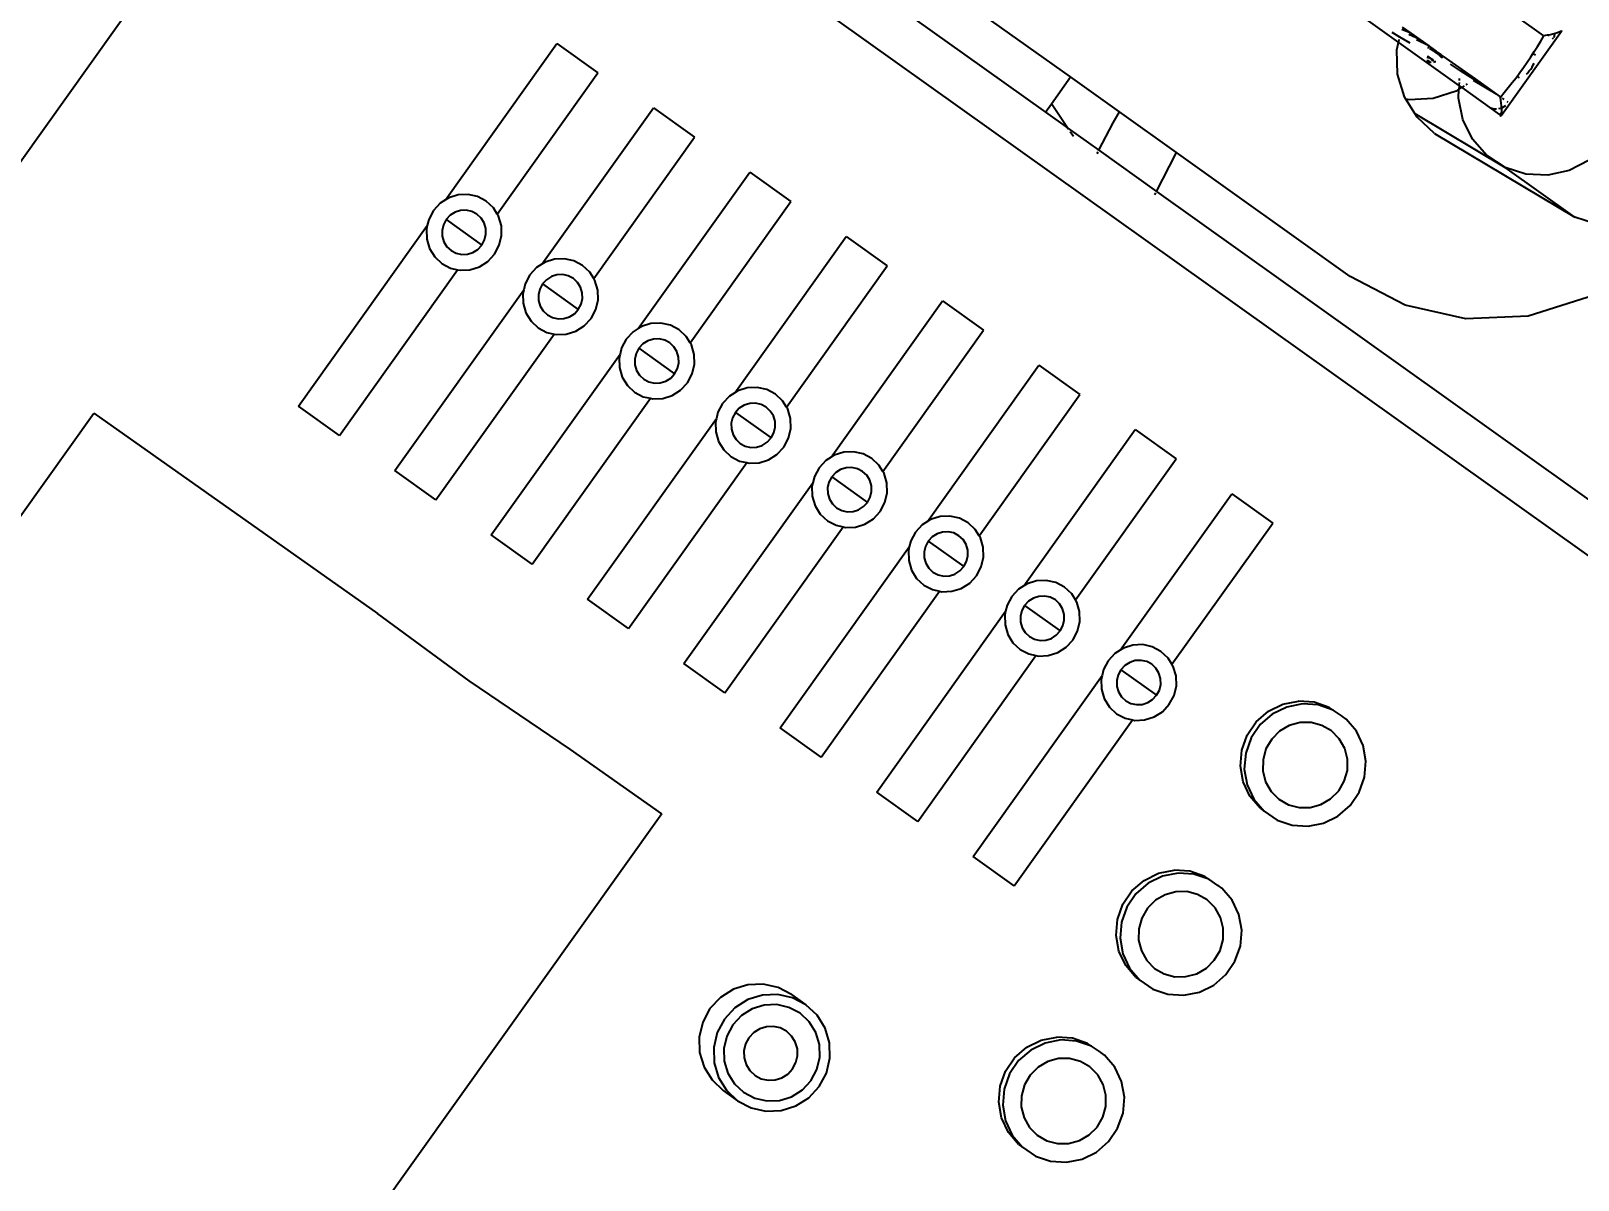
# Model space of a CAD drawing. Header units: metres. Extents: x 141303 to 146299, y 125960 to 127091.
# Drawn here: x 146022.0436 to 146022.4149, y 126150.5831 to 126150.8589 of the extents above; entities that cross this region are included whole.
import ezdxf

# ---------------------------------------------------------------- set-up
doc = ezdxf.new("R2010")
doc.units = ezdxf.units.M
doc.header["$MEASUREMENT"] = 0
for name, color, linetype in [('DIMENSION', 50, 'Continuous'), ('Edges', 7, 'Continuous'), ('FURNITURE', 6, 'Continuous')]:
    doc.layers.add(name, color=color, linetype=linetype)
doc.styles.get("Standard").update_dxf_attribs({"font": 'arial.ttf'})
doc.dimstyles.get("Standard").update_dxf_attribs({"dimtxt": 0.18, "dimasz": 0.18, "dimexe": 0.18, "dimexo": 0.0625, "dimgap": 0.09, "dimtad": 0, "dimtih": 1, "dimtoh": 1, "dimdec": 4, "dimzin": 0, "dimdsep": 46, "dimtxsty": 'Standard', "dimcen": 0.09, "dimadec": 0, "dimazin": 0, "dimtfac": 1, "dimtdec": 4, "dimtofl": 0, "dimtmove": 0, "dimatfit": 3, "dimfxl": 1, "dimtolj": 1, "dimtzin": 0, "dimarcsym": 0})

# ---------------------------------------------------------------- blocks, each defined once
blk = doc.blocks.new('ultrasound machine pl')
at = {"layer": 'Edges'}
for p, q in [((135.243, 86.681), (177.483, 86.681)), ((177.483, 86.681), (177.483, 56.562)), ((149.637, 83.847), (167.126, 83.847)), ((167.126, 83.847), (167.15, 79.057)), ((168.839, 80.91), (168.839, 81.604)), ((168.839, 81.604), (171.901, 81.604)), ((171.744, 81.502), (171.66, 81.395)), ((171.853, 81.584), (171.744, 81.502)), ((171.901, 81.604), (171.853, 81.584)), ((171.981, 81.636), (171.901, 81.604)), ((172.117, 81.654), (171.981, 81.636)), ((172.254, 81.636), (172.117, 81.654)), ((172.333, 81.604), (172.254, 81.636)), ((172.333, 81.604), (174.979, 81.604)), ((172.381, 81.584), (172.333, 81.604)), ((172.49, 81.502), (172.381, 81.584)), ((172.574, 81.395), (172.49, 81.502)), ((174.979, 81.604), (174.979, 80.91)), ((171.608, 81.27), (171.59, 81.137)), ((171.66, 81.395), (171.608, 81.27)), ((171.85, 81.288), (171.819, 81.215)), ((171.899, 81.35), (171.85, 81.288)), ((171.963, 81.398), (171.899, 81.35)), ((172.037, 81.429), (171.963, 81.398)), ((172.117, 81.439), (172.037, 81.429)), ((172.197, 81.429), (172.117, 81.439)), ((172.117, 81.439), (172.117, 80.834)), ((172.271, 81.398), (172.197, 81.429)), ((172.335, 81.35), (172.271, 81.398)), ((172.384, 81.288), (172.335, 81.35)), ((172.415, 81.215), (172.384, 81.288)), ((172.627, 81.27), (172.574, 81.395)), ((172.645, 81.137), (172.627, 81.27)), ((171.59, 81.137), (171.608, 81.003)), ((171.819, 81.215), (171.809, 81.137)), ((171.809, 81.137), (171.819, 81.058)), ((171.819, 81.058), (171.85, 80.985)), ((172.384, 80.985), (172.415, 81.058)), ((172.425, 81.137), (172.415, 81.215)), ((172.415, 81.058), (172.425, 81.137)), ((172.627, 81.003), (172.645, 81.137)), ((178.715, 75.575), (178.715, 81.186)), ((168.839, 80.91), (171.647, 80.91)), ((171.608, 81.003), (171.647, 80.91)), ((171.647, 80.91), (171.66, 80.878)), ((171.66, 80.878), (171.744, 80.771)), ((171.85, 80.985), (171.899, 80.923)), ((171.899, 80.923), (171.963, 80.875)), ((171.963, 80.875), (172.037, 80.845)), ((172.037, 80.845), (172.117, 80.834)), ((172.117, 80.834), (172.197, 80.845)), ((172.197, 80.845), (172.271, 80.875)), ((172.271, 80.875), (172.335, 80.923)), ((172.335, 80.923), (172.384, 80.985)), ((172.49, 80.771), (172.574, 80.878)), ((172.574, 80.878), (172.587, 80.91)), ((172.587, 80.91), (172.627, 81.003)), ((172.587, 80.91), (174.979, 80.91)), ((171.744, 80.771), (171.853, 80.689)), ((171.853, 80.689), (171.981, 80.637)), ((171.981, 80.637), (172.117, 80.619)), ((172.117, 80.619), (172.254, 80.637)), ((172.254, 80.637), (172.381, 80.689)), ((172.381, 80.689), (172.49, 80.771)), ((168.889, 79.313), (168.889, 80.008)), ((168.889, 80.008), (171.95, 80.008)), ((171.903, 79.988), (171.794, 79.906)), ((171.95, 80.008), (171.903, 79.988)), ((172.03, 80.04), (171.95, 80.008)), ((172.167, 80.058), (172.03, 80.04)), ((172.303, 80.04), (172.167, 80.058)), ((172.383, 80.008), (172.303, 80.04)), ((172.383, 80.008), (175.029, 80.008)), ((172.43, 79.988), (172.383, 80.008)), ((172.54, 79.906), (172.43, 79.988)), ((175.029, 80.008), (175.028, 79.313)), ((171.71, 79.799), (171.657, 79.674)), ((171.794, 79.906), (171.71, 79.799)), ((171.949, 79.754), (171.9, 79.691)), ((172.012, 79.802), (171.949, 79.754)), ((172.087, 79.832), (172.012, 79.802)), ((172.167, 79.843), (172.087, 79.832)), ((172.246, 79.832), (172.167, 79.843)), ((172.167, 79.843), (172.167, 79.238)), ((172.321, 79.802), (172.246, 79.832)), ((172.385, 79.754), (172.321, 79.802)), ((172.434, 79.691), (172.385, 79.754)), ((172.623, 79.799), (172.54, 79.906)), ((172.676, 79.674), (172.623, 79.799)), ((171.657, 79.674), (171.639, 79.54)), ((171.639, 79.54), (171.657, 79.406)), ((171.869, 79.619), (171.858, 79.54)), ((171.858, 79.54), (171.869, 79.462)), ((171.9, 79.691), (171.869, 79.619)), ((172.464, 79.619), (172.434, 79.691)), ((172.475, 79.54), (172.464, 79.619)), ((172.464, 79.462), (172.475, 79.54)), ((172.694, 79.54), (172.676, 79.674)), ((172.676, 79.406), (172.694, 79.54)), ((171.657, 79.406), (171.696, 79.313)), ((171.869, 79.462), (171.9, 79.389)), ((171.9, 79.389), (171.949, 79.327)), ((171.949, 79.327), (172.012, 79.279)), ((172.321, 79.279), (172.385, 79.327)), ((172.385, 79.327), (172.434, 79.389)), ((172.434, 79.389), (172.464, 79.462)), ((172.637, 79.313), (172.676, 79.406)), ((168.889, 79.313), (171.696, 79.313)), ((171.696, 79.313), (171.71, 79.282)), ((171.71, 79.282), (171.794, 79.175)), ((171.794, 79.175), (171.903, 79.092)), ((172.012, 79.279), (172.087, 79.248)), ((172.087, 79.248), (172.167, 79.238)), ((172.167, 79.238), (172.246, 79.248)), ((172.246, 79.248), (172.321, 79.279)), ((172.43, 79.092), (172.54, 79.175)), ((172.54, 79.175), (172.623, 79.282)), ((172.623, 79.282), (172.637, 79.313)), ((172.637, 79.313), (175.028, 79.313)), ((167.127, 77.49), (167.15, 79.057)), ((171.903, 79.092), (172.03, 79.041)), ((172.03, 79.041), (172.167, 79.023)), ((172.167, 79.023), (172.303, 79.041)), ((172.303, 79.041), (172.43, 79.092)), ((178.118, 79.104), (178.116, 76.945)), ((168.938, 77.717), (168.938, 78.411)), ((168.938, 78.411), (172, 78.411)), ((171.843, 78.31), (171.759, 78.203)), ((171.952, 78.392), (171.843, 78.31)), ((172, 78.411), (171.952, 78.392)), ((172.08, 78.444), (172, 78.411)), ((172.216, 78.461), (172.08, 78.444)), ((172.353, 78.444), (172.216, 78.461)), ((172.432, 78.411), (172.353, 78.444)), ((172.432, 78.411), (175.078, 78.411)), ((172.48, 78.392), (172.432, 78.411)), ((172.589, 78.31), (172.48, 78.392)), ((172.673, 78.203), (172.589, 78.31)), ((175.078, 78.411), (175.078, 77.717)), ((171.707, 78.078), (171.689, 77.944)), ((171.759, 78.203), (171.707, 78.078)), ((171.949, 78.095), (171.918, 78.022)), ((171.998, 78.158), (171.949, 78.095)), ((172.062, 78.206), (171.998, 78.158)), ((172.136, 78.236), (172.062, 78.206)), ((172.216, 78.246), (172.136, 78.236)), ((172.296, 78.236), (172.216, 78.246)), ((172.216, 78.246), (172.216, 77.642)), ((172.37, 78.206), (172.296, 78.236)), ((172.434, 78.158), (172.37, 78.206)), ((172.483, 78.095), (172.434, 78.158)), ((172.514, 78.022), (172.483, 78.095)), ((172.726, 78.078), (172.673, 78.203)), ((172.744, 77.944), (172.726, 78.078)), ((171.689, 77.944), (171.707, 77.81)), ((171.918, 78.022), (171.908, 77.944)), ((171.908, 77.944), (171.918, 77.866)), ((171.918, 77.866), (171.949, 77.793)), ((172.483, 77.793), (172.514, 77.866)), ((172.524, 77.944), (172.514, 78.022)), ((172.514, 77.866), (172.524, 77.944)), ((172.726, 77.81), (172.744, 77.944)), ((168.938, 77.717), (171.746, 77.717)), ((171.707, 77.81), (171.746, 77.717)), ((171.746, 77.717), (171.759, 77.685)), ((171.759, 77.685), (171.843, 77.578)), ((171.949, 77.793), (171.998, 77.73)), ((171.998, 77.73), (172.062, 77.682)), ((172.062, 77.682), (172.136, 77.652)), ((172.136, 77.652), (172.216, 77.642)), ((172.216, 77.642), (172.296, 77.652)), ((172.296, 77.652), (172.37, 77.682)), ((172.37, 77.682), (172.434, 77.73)), ((172.434, 77.73), (172.483, 77.793)), ((172.589, 77.578), (172.673, 77.685)), ((172.673, 77.685), (172.686, 77.717)), ((172.686, 77.717), (172.726, 77.81)), ((172.686, 77.717), (175.078, 77.717)), ((167.166, 75.805), (167.127, 77.49)), ((171.843, 77.578), (171.952, 77.496)), ((171.952, 77.496), (172.08, 77.444)), ((172.08, 77.444), (172.216, 77.427)), ((172.216, 77.427), (172.353, 77.444)), ((172.353, 77.444), (172.48, 77.496)), ((172.48, 77.496), (172.589, 77.578)), ((168.988, 76.815), (172.05, 76.815)), ((168.988, 76.121), (168.988, 76.815)), ((172.002, 76.796), (171.893, 76.714)), ((172.05, 76.815), (172.002, 76.796)), ((172.129, 76.848), (172.05, 76.815)), ((172.266, 76.865), (172.129, 76.848)), ((172.402, 76.848), (172.266, 76.865)), ((172.482, 76.815), (172.402, 76.848)), ((172.482, 76.815), (175.128, 76.815)), ((172.529, 76.796), (172.482, 76.815)), ((172.639, 76.714), (172.529, 76.796)), ((175.128, 76.815), (175.127, 76.121)), ((178.116, 76.945), (178.118, 75.575)), ((171.809, 76.607), (171.756, 76.482)), ((171.893, 76.714), (171.809, 76.607)), ((172.048, 76.562), (171.999, 76.499)), ((172.112, 76.61), (172.048, 76.562)), ((172.186, 76.64), (172.112, 76.61)), ((172.266, 76.65), (172.186, 76.64)), ((172.345, 76.64), (172.266, 76.65)), ((172.266, 76.65), (172.266, 76.046)), ((172.42, 76.61), (172.345, 76.64)), ((172.484, 76.562), (172.42, 76.61)), ((172.533, 76.499), (172.484, 76.562)), ((172.723, 76.607), (172.639, 76.714)), ((172.775, 76.482), (172.723, 76.607)), ((171.756, 76.482), (171.738, 76.348)), ((171.738, 76.348), (171.756, 76.214)), ((171.968, 76.426), (171.957, 76.348)), ((171.957, 76.348), (171.968, 76.27)), ((171.999, 76.499), (171.968, 76.426)), ((172.563, 76.426), (172.533, 76.499)), ((172.574, 76.348), (172.563, 76.426)), ((172.563, 76.27), (172.574, 76.348)), ((172.793, 76.348), (172.775, 76.482)), ((172.775, 76.214), (172.793, 76.348)), ((171.756, 76.214), (171.795, 76.121)), ((171.968, 76.27), (171.999, 76.197)), ((171.999, 76.197), (172.048, 76.134)), ((172.048, 76.134), (172.112, 76.086)), ((172.42, 76.086), (172.484, 76.134)), ((172.484, 76.134), (172.533, 76.197)), ((172.533, 76.197), (172.563, 76.27)), ((172.736, 76.121), (172.775, 76.214)), ((168.988, 76.121), (171.795, 76.121)), ((171.795, 76.121), (171.809, 76.089)), ((171.809, 76.089), (171.893, 75.982)), ((171.893, 75.982), (172.002, 75.9)), ((172.112, 76.086), (172.186, 76.056)), ((172.186, 76.056), (172.266, 76.046)), ((172.266, 76.046), (172.345, 76.056)), ((172.345, 76.056), (172.42, 76.086)), ((172.529, 75.9), (172.639, 75.982)), ((172.639, 75.982), (172.723, 76.089)), ((172.723, 76.089), (172.736, 76.121)), ((172.736, 76.121), (175.127, 76.121)), ((167.174, 74.266), (167.166, 75.805)), ((172.002, 75.9), (172.129, 75.848)), ((172.129, 75.848), (172.266, 75.831)), ((172.266, 75.831), (172.402, 75.848)), ((172.402, 75.848), (172.529, 75.9)), ((182.963, 70.59), (182.963, 75.708)), ((178.118, 75.575), (178.261, 75.575)), ((178.118, 75.2), (178.261, 75.575)), ((178.118, 75.575), (178.118, 75.2)), ((178.261, 75.575), (178.715, 75.575)), ((178.715, 74.747), (178.715, 75.575)), ((169.038, 74.525), (169.038, 75.219)), ((169.038, 75.219), (172.099, 75.219)), ((171.942, 75.117), (171.858, 75.01)), ((172.051, 75.2), (171.942, 75.117)), ((172.099, 75.219), (172.051, 75.2)), ((172.179, 75.251), (172.099, 75.219)), ((172.315, 75.269), (172.179, 75.251)), ((172.452, 75.251), (172.315, 75.269)), ((172.531, 75.219), (172.452, 75.251)), ((172.531, 75.219), (175.177, 75.219)), ((172.579, 75.2), (172.531, 75.219)), ((172.688, 75.117), (172.579, 75.2)), ((172.772, 75.01), (172.688, 75.117)), ((175.177, 75.219), (175.177, 74.525)), ((178.067, 75.065), (178.094, 75.137)), ((178.111, 75.182), (178.116, 75.196)), ((178.116, 75.196), (178.118, 75.2)), ((178.116, 75.196), (178.118, 74.669)), ((171.806, 74.886), (171.788, 74.752)), ((171.858, 75.01), (171.806, 74.886)), ((172.048, 74.903), (172.017, 74.83)), ((172.097, 74.965), (172.048, 74.903)), ((172.161, 75.013), (172.097, 74.965)), ((172.235, 75.044), (172.161, 75.013)), ((172.315, 75.054), (172.235, 75.044)), ((172.395, 75.044), (172.315, 75.054)), ((172.315, 75.054), (172.315, 74.449)), ((172.469, 75.013), (172.395, 75.044)), ((172.533, 74.965), (172.469, 75.013)), ((172.582, 74.903), (172.533, 74.965)), ((172.613, 74.83), (172.582, 74.903)), ((172.825, 74.886), (172.772, 75.01)), ((172.843, 74.752), (172.825, 74.886)), ((171.788, 74.752), (171.806, 74.618)), ((172.017, 74.83), (172.007, 74.752)), ((172.007, 74.752), (172.017, 74.673)), ((172.017, 74.673), (172.048, 74.601)), ((172.582, 74.601), (172.613, 74.673)), ((172.624, 74.752), (172.613, 74.83)), ((172.613, 74.673), (172.624, 74.752)), ((172.825, 74.618), (172.843, 74.752)), ((178.067, 74.661), (178.094, 74.665)), ((178.111, 74.668), (178.118, 74.669)), ((178.118, 74.669), (178.54, 74.731)), ((178.118, 74.669), (178.118, 73.693)), ((178.54, 74.731), (178.715, 74.747)), ((178.715, 73.78), (178.715, 74.747)), ((169.038, 74.525), (171.845, 74.525)), ((171.806, 74.618), (171.845, 74.525)), ((171.845, 74.525), (171.858, 74.493)), ((171.858, 74.493), (171.942, 74.386)), ((172.048, 74.601), (172.097, 74.538)), ((172.097, 74.538), (172.161, 74.49)), ((172.161, 74.49), (172.235, 74.46)), ((172.235, 74.46), (172.315, 74.449)), ((172.315, 74.449), (172.395, 74.46)), ((172.395, 74.46), (172.469, 74.49)), ((172.469, 74.49), (172.533, 74.538)), ((172.533, 74.538), (172.582, 74.601)), ((172.688, 74.386), (172.772, 74.493)), ((172.772, 74.493), (172.785, 74.525)), ((172.785, 74.525), (172.825, 74.618)), ((172.785, 74.525), (175.177, 74.525)), ((167.174, 74.266), (142.929, 74.266)), ((171.942, 74.386), (172.051, 74.304)), ((172.051, 74.304), (172.179, 74.252)), ((172.179, 74.252), (172.315, 74.234)), ((172.315, 74.234), (172.452, 74.252)), ((172.452, 74.252), (172.579, 74.304)), ((172.579, 74.304), (172.688, 74.386)), ((178.118, 73.693), (178.695, 73.778)), ((178.695, 73.778), (178.715, 73.78)), ((178.715, 70.839), (178.715, 73.78)), ((169.087, 73.623), (172.149, 73.623)), ((169.087, 72.929), (169.087, 73.623)), ((172.101, 73.603), (171.992, 73.521)), ((172.149, 73.623), (172.101, 73.603)), ((172.228, 73.655), (172.149, 73.623)), ((172.365, 73.673), (172.228, 73.655)), ((172.501, 73.655), (172.365, 73.673)), ((172.581, 73.623), (172.501, 73.655)), ((172.581, 73.623), (175.227, 73.623)), ((172.629, 73.603), (172.581, 73.623)), ((172.738, 73.521), (172.629, 73.603)), ((175.227, 73.623), (175.226, 72.929)), ((178.067, 73.685), (178.094, 73.689)), ((178.111, 73.692), (178.118, 73.693)), ((178.118, 73.693), (178.116, 65.687)), ((171.908, 73.414), (171.855, 73.289)), ((171.992, 73.521), (171.908, 73.414)), ((172.147, 73.369), (172.098, 73.307)), ((172.211, 73.417), (172.147, 73.369)), ((172.285, 73.447), (172.211, 73.417)), ((172.365, 73.458), (172.285, 73.447)), ((172.445, 73.447), (172.365, 73.458)), ((172.365, 73.458), (172.365, 72.853)), ((172.519, 73.417), (172.445, 73.447)), ((172.583, 73.369), (172.519, 73.417)), ((172.632, 73.307), (172.583, 73.369)), ((172.822, 73.414), (172.738, 73.521)), ((172.874, 73.289), (172.822, 73.414)), ((171.855, 73.289), (171.837, 73.155)), ((171.837, 73.155), (171.855, 73.022)), ((172.067, 73.234), (172.056, 73.155)), ((172.056, 73.155), (172.067, 73.077)), ((172.098, 73.307), (172.067, 73.234)), ((172.663, 73.234), (172.632, 73.307)), ((172.673, 73.155), (172.663, 73.234)), ((172.663, 73.077), (172.673, 73.155)), ((172.892, 73.155), (172.874, 73.289)), ((172.874, 73.022), (172.892, 73.155)), ((169.087, 72.929), (171.895, 72.929)), ((171.855, 73.022), (171.895, 72.929)), ((171.895, 72.929), (171.908, 72.897)), ((172.067, 73.077), (172.098, 73.004)), ((172.098, 73.004), (172.147, 72.942)), ((172.147, 72.942), (172.211, 72.894)), ((172.519, 72.894), (172.583, 72.942)), ((172.583, 72.942), (172.632, 73.004)), ((172.632, 73.004), (172.663, 73.077)), ((172.822, 72.897), (172.835, 72.929)), ((172.835, 72.929), (172.874, 73.022)), ((172.835, 72.929), (175.226, 72.929)), ((181.724, 73.039), (181.724, 72.167)), ((171.908, 72.897), (171.992, 72.79)), ((171.992, 72.79), (172.101, 72.708)), ((172.211, 72.894), (172.285, 72.863)), ((172.285, 72.863), (172.365, 72.853)), ((172.365, 72.853), (172.445, 72.863)), ((172.445, 72.863), (172.519, 72.894)), ((172.629, 72.708), (172.738, 72.79)), ((172.738, 72.79), (172.822, 72.897)), ((172.101, 72.708), (172.228, 72.656)), ((172.228, 72.656), (172.365, 72.638)), ((172.365, 72.638), (172.501, 72.656)), ((172.501, 72.656), (172.629, 72.708)), ((181.796, 72.197), (181.786, 72.318)), ((165.163, 72.138), (164.968, 72.058)), ((165.373, 72.166), (165.163, 72.138)), ((165.583, 72.138), (165.373, 72.166)), ((165.778, 72.058), (165.583, 72.138)), ((172.414, 72.077), (172.278, 72.059)), ((172.551, 72.059), (172.414, 72.077)), ((181.364, 71.927), (181.628, 72.128)), ((181.628, 72.128), (181.724, 72.167)), ((181.724, 72.167), (181.724, 71.142)), ((181.733, 72.171), (181.764, 72.184)), ((181.786, 72.193), (181.796, 72.197)), ((181.796, 72.197), (181.81, 72.203)), ((181.81, 72.033), (181.796, 72.197)), ((181.928, 72.107), (181.897, 72.238)), ((181.928, 71.954), (181.897, 72.118)), ((181.928, 72.251), (181.928, 72.107)), ((181.928, 72.107), (181.928, 71.954)), ((164.8, 71.931), (164.671, 71.765)), ((164.968, 72.058), (164.8, 71.931)), ((165.163, 71.893), (164.968, 71.812)), ((165.373, 71.92), (165.163, 71.893)), ((165.583, 71.893), (165.373, 71.92)), ((165.778, 71.812), (165.583, 71.893)), ((165.946, 71.931), (165.778, 72.058)), ((166.075, 71.765), (165.946, 71.931)), ((169.137, 72.027), (172.198, 72.027)), ((169.137, 71.332), (169.137, 72.027)), ((172.041, 71.925), (171.957, 71.818)), ((172.151, 72.007), (172.041, 71.925)), ((172.198, 72.027), (172.151, 72.007)), ((172.278, 72.059), (172.198, 72.027)), ((172.414, 71.862), (172.335, 71.851)), ((172.494, 71.851), (172.414, 71.862)), ((172.414, 71.862), (172.414, 71.257)), ((172.63, 72.027), (172.551, 72.059)), ((172.63, 72.027), (175.276, 72.027)), ((172.678, 72.007), (172.63, 72.027)), ((172.787, 71.925), (172.678, 72.007)), ((172.871, 71.818), (172.787, 71.925)), ((175.276, 72.027), (175.276, 71.332)), ((181.162, 71.666), (181.364, 71.927)), ((181.928, 71.803), (181.897, 71.99)), ((181.928, 71.954), (181.928, 71.803)), ((164.671, 71.765), (164.59, 71.571)), ((164.8, 71.685), (164.671, 71.519)), ((164.968, 71.812), (164.8, 71.685)), ((165.038, 71.691), (164.9, 71.586)), ((165.2, 71.757), (165.038, 71.691)), ((165.373, 71.78), (165.2, 71.757)), ((165.546, 71.757), (165.373, 71.78)), ((165.708, 71.691), (165.546, 71.757)), ((165.846, 71.586), (165.708, 71.691)), ((165.946, 71.685), (165.778, 71.812)), ((166.075, 71.519), (165.946, 71.685)), ((166.156, 71.571), (166.075, 71.765)), ((171.905, 71.693), (171.887, 71.559)), ((171.957, 71.818), (171.905, 71.693)), ((172.147, 71.71), (172.117, 71.638)), ((172.196, 71.773), (172.147, 71.71)), ((172.26, 71.821), (172.196, 71.773)), ((172.335, 71.851), (172.26, 71.821)), ((172.568, 71.821), (172.494, 71.851)), ((172.632, 71.773), (172.568, 71.821)), ((172.681, 71.71), (172.632, 71.773)), ((172.712, 71.638), (172.681, 71.71)), ((172.924, 71.693), (172.871, 71.818)), ((172.942, 71.559), (172.924, 71.693)), ((181.149, 71.635), (181.162, 71.666)), ((181.733, 71.708), (181.741, 71.686)), ((181.733, 71.682), (181.741, 71.686)), ((181.744, 71.68), (181.733, 71.678)), ((181.748, 71.671), (181.733, 71.674)), ((181.741, 71.686), (181.764, 71.701)), ((181.764, 71.695), (181.741, 71.686)), ((181.764, 71.689), (181.741, 71.686)), ((181.741, 71.686), (181.744, 71.68)), ((181.764, 71.683), (181.744, 71.68)), ((181.764, 71.678), (181.744, 71.68)), ((181.744, 71.68), (181.748, 71.671)), ((181.764, 71.673), (181.748, 71.671)), ((181.75, 71.667), (181.748, 71.671)), ((181.764, 71.668), (181.75, 71.667)), ((181.75, 71.667), (181.753, 71.662)), ((181.764, 71.665), (181.753, 71.662)), ((181.753, 71.662), (181.764, 71.645)), ((181.764, 71.661), (181.753, 71.662)), ((181.764, 71.656), (181.753, 71.662)), ((181.786, 71.714), (181.81, 71.73)), ((181.81, 71.716), (181.786, 71.705)), ((181.81, 71.703), (181.786, 71.696)), ((181.81, 71.691), (181.786, 71.687)), ((181.81, 71.679), (181.786, 71.679)), ((181.81, 71.668), (181.786, 71.671)), ((181.81, 71.659), (181.786, 71.664)), ((181.81, 71.65), (181.786, 71.658)), ((181.81, 71.643), (181.786, 71.653)), ((181.81, 71.638), (181.786, 71.649)), ((181.897, 71.784), (181.928, 71.803)), ((181.928, 71.771), (181.897, 71.757)), ((181.928, 71.74), (181.897, 71.731)), ((181.928, 71.711), (181.897, 71.705)), ((181.928, 71.683), (181.897, 71.682)), ((181.928, 71.657), (181.897, 71.66)), ((181.928, 71.803), (181.928, 71.771)), ((181.928, 71.771), (181.928, 71.74)), ((181.928, 71.74), (181.928, 71.711)), ((181.928, 71.711), (181.928, 71.683)), ((181.928, 71.683), (181.928, 71.657)), ((181.928, 71.657), (181.928, 71.633)), ((164.59, 71.571), (164.562, 71.364)), ((164.671, 71.519), (164.59, 71.325)), ((164.793, 71.449), (164.726, 71.289)), ((164.9, 71.586), (164.793, 71.449)), ((165.171, 71.446), (165.094, 71.387)), ((165.262, 71.483), (165.171, 71.446)), ((165.358, 71.496), (165.262, 71.483)), ((165.455, 71.483), (165.358, 71.496)), ((165.545, 71.446), (165.455, 71.483)), ((165.623, 71.387), (165.545, 71.446)), ((165.953, 71.449), (165.846, 71.586)), ((166.02, 71.289), (165.953, 71.449)), ((166.156, 71.325), (166.075, 71.519)), ((166.184, 71.364), (166.156, 71.571)), ((171.887, 71.559), (171.905, 71.425)), ((172.117, 71.638), (172.106, 71.559)), ((172.106, 71.559), (172.117, 71.481)), ((172.117, 71.481), (172.147, 71.408)), ((172.681, 71.408), (172.712, 71.481)), ((172.723, 71.559), (172.712, 71.638)), ((172.712, 71.481), (172.723, 71.559)), ((172.924, 71.425), (172.942, 71.559)), ((181.058, 71.418), (181.149, 71.635)), ((181.168, 71.591), (181.149, 71.635)), ((181.373, 71.332), (181.168, 71.591)), ((181.81, 71.632), (181.786, 71.645)), ((181.786, 71.62), (181.805, 71.603)), ((181.805, 71.603), (181.81, 71.599)), ((181.928, 71.633), (181.897, 71.64)), ((181.928, 71.613), (181.897, 71.623)), ((181.928, 71.597), (181.897, 71.609)), ((181.928, 71.584), (181.897, 71.598)), ((181.928, 71.574), (181.897, 71.59)), ((181.928, 71.568), (181.897, 71.585)), ((181.897, 71.563), (181.903, 71.562)), ((181.903, 71.562), (181.928, 71.561)), ((181.928, 71.633), (181.928, 71.613)), ((181.928, 71.613), (181.928, 71.597)), ((181.928, 71.597), (181.928, 71.584)), ((181.928, 71.584), (181.928, 71.574)), ((181.928, 71.574), (181.928, 71.568)), ((181.928, 71.568), (181.928, 71.561)), ((181.928, 71.561), (181.928, 71.24)), ((164.562, 71.364), (164.562, 71.118)), ((164.59, 71.325), (164.562, 71.118)), ((164.726, 71.289), (164.704, 71.118)), ((164.997, 71.222), (164.985, 71.126)), ((165.035, 71.311), (164.997, 71.222)), ((165.094, 71.387), (165.035, 71.311)), ((165.682, 71.311), (165.623, 71.387)), ((165.719, 71.222), (165.682, 71.311)), ((165.732, 71.126), (165.719, 71.222)), ((166.042, 71.118), (166.02, 71.289)), ((166.184, 71.118), (166.156, 71.325)), ((166.184, 71.364), (166.184, 71.118)), ((169.137, 71.332), (171.944, 71.332)), ((171.905, 71.425), (171.944, 71.332)), ((171.944, 71.332), (171.957, 71.301)), ((171.957, 71.301), (172.041, 71.194)), ((172.147, 71.408), (172.196, 71.346)), ((172.196, 71.346), (172.26, 71.297)), ((172.26, 71.297), (172.335, 71.267)), ((172.335, 71.267), (172.414, 71.257)), ((172.414, 71.257), (172.494, 71.267)), ((172.494, 71.267), (172.568, 71.297)), ((172.568, 71.297), (172.632, 71.346)), ((172.632, 71.346), (172.681, 71.408)), ((172.787, 71.194), (172.871, 71.301)), ((172.871, 71.301), (172.885, 71.332)), ((172.885, 71.332), (172.924, 71.425)), ((172.885, 71.332), (175.276, 71.332)), ((180.993, 71.037), (181.035, 71.363)), ((181.035, 71.363), (181.058, 71.418)), ((181.058, 71.418), (181.176, 69.973)), ((181.639, 71.134), (181.373, 71.332)), ((181.904, 71.233), (181.897, 71.41)), ((181.897, 71.231), (181.904, 71.233)), ((181.904, 71.233), (181.928, 71.24)), ((181.913, 71.024), (181.904, 71.233)), ((181.928, 71.24), (181.928, 71.018)), ((164.562, 71.118), (164.59, 70.91)), ((164.704, 71.118), (164.726, 70.946)), ((164.985, 71.126), (164.997, 71.03)), ((164.997, 71.03), (165.035, 70.941)), ((165.682, 70.941), (165.719, 71.03)), ((165.719, 71.03), (165.732, 71.126)), ((166.02, 70.946), (166.042, 71.118)), ((166.156, 70.91), (166.184, 71.118)), ((172.041, 71.194), (172.151, 71.111)), ((172.151, 71.111), (172.278, 71.06)), ((172.278, 71.06), (172.414, 71.042)), ((172.414, 71.042), (172.551, 71.06)), ((172.551, 71.06), (172.678, 71.111)), ((172.678, 71.111), (172.787, 71.194)), ((180.993, 71.037), (181.176, 68.793)), ((181.373, 70.832), (181.581, 71.053)), ((181.581, 71.053), (181.683, 71.116)), ((181.683, 71.116), (181.639, 71.134)), ((181.724, 71.142), (181.683, 71.116)), ((181.724, 71.099), (181.683, 71.116)), ((181.724, 71.142), (181.724, 71.099)), ((181.724, 71.099), (181.724, 70.454)), ((181.733, 71.148), (181.764, 71.167)), ((181.764, 71.083), (181.733, 71.096)), ((181.786, 71.18), (181.81, 71.195)), ((181.81, 71.065), (181.786, 71.075)), ((181.913, 71.024), (181.897, 71.03)), ((181.928, 70.658), (181.897, 71.022)), ((181.928, 71.018), (181.913, 71.024)), ((181.928, 70.658), (181.913, 71.024)), ((181.928, 71.018), (181.928, 70.658)), ((164.59, 70.91), (164.671, 70.717)), ((164.726, 70.946), (164.793, 70.787)), ((165.035, 70.941), (165.094, 70.864)), ((165.094, 70.864), (165.171, 70.806)), ((165.171, 70.806), (165.262, 70.769)), ((165.455, 70.769), (165.545, 70.806)), ((165.545, 70.806), (165.623, 70.864)), ((165.623, 70.864), (165.682, 70.941)), ((165.953, 70.787), (166.02, 70.946)), ((166.075, 70.717), (166.156, 70.91)), ((178.829, 69.991), (178.715, 70.839)), ((181.231, 70.566), (181.373, 70.832)), ((164.671, 70.717), (164.8, 70.551)), ((164.793, 70.787), (164.9, 70.65)), ((164.9, 70.65), (165.038, 70.544)), ((165.262, 70.769), (165.358, 70.756)), ((165.358, 70.756), (165.455, 70.769)), ((165.708, 70.544), (165.846, 70.65)), ((165.846, 70.65), (165.953, 70.787)), ((165.946, 70.551), (166.075, 70.717)), ((181.733, 70.604), (181.741, 70.582)), ((181.741, 70.582), (181.753, 70.558)), ((181.897, 70.56), (181.928, 70.59)), ((181.928, 70.658), (181.928, 70.59)), ((181.928, 70.59), (182.011, 70.583)), ((182.011, 70.583), (182.096, 70.577)), ((182.794, 70.577), (182.879, 70.583)), ((182.879, 70.583), (182.963, 70.59)), ((182.994, 70.56), (182.963, 70.59)), ((164.8, 70.551), (164.968, 70.423)), ((164.968, 70.423), (165.163, 70.343)), ((165.038, 70.544), (165.2, 70.478)), ((165.2, 70.478), (165.373, 70.456)), ((165.373, 70.456), (165.546, 70.478)), ((165.546, 70.478), (165.708, 70.544)), ((165.583, 70.343), (165.778, 70.423)), ((165.778, 70.423), (165.946, 70.551)), ((169.186, 70.43), (172.248, 70.43)), ((169.186, 69.736), (169.186, 70.43)), ((172.2, 70.411), (172.091, 70.329)), ((172.248, 70.43), (172.2, 70.411)), ((172.327, 70.463), (172.248, 70.43)), ((172.464, 70.48), (172.327, 70.463)), ((172.6, 70.463), (172.464, 70.48)), ((172.68, 70.43), (172.6, 70.463)), ((172.68, 70.43), (175.326, 70.43)), ((172.728, 70.411), (172.68, 70.43)), ((172.837, 70.329), (172.728, 70.411)), ((175.326, 70.43), (175.325, 69.736)), ((181.164, 70.273), (181.231, 70.566)), ((181.724, 70.454), (181.72, 70.443)), ((181.72, 70.443), (181.72, 70.434)), ((181.72, 70.434), (181.724, 70.43)), ((181.724, 70.43), (181.733, 70.432)), ((181.733, 70.456), (181.764, 70.456)), ((181.733, 70.432), (181.747, 70.437)), ((181.733, 70.432), (183.157, 70.432)), ((181.747, 70.437), (181.764, 70.448)), ((181.753, 70.558), (181.764, 70.541)), ((181.764, 70.448), (181.786, 70.463)), ((181.786, 70.515), (181.805, 70.498)), ((181.786, 70.463), (181.81, 70.482)), ((181.805, 70.498), (181.81, 70.495)), ((181.81, 70.482), (181.837, 70.505)), ((181.829, 70.482), (181.852, 70.471)), ((181.837, 70.505), (181.866, 70.531)), ((181.852, 70.471), (181.876, 70.463)), ((181.866, 70.531), (181.897, 70.56)), ((181.93, 70.56), (181.93, 70.531)), ((181.93, 70.482), (181.93, 70.463)), ((182.096, 70.577), (182.183, 70.573)), ((182.183, 70.573), (182.27, 70.569)), ((182.27, 70.569), (182.357, 70.567)), ((182.294, 70.56), (182.294, 70.531)), ((182.357, 70.567), (182.445, 70.567)), ((182.394, 70.482), (182.419, 70.477)), ((182.419, 70.477), (182.452, 70.474)), ((182.445, 70.567), (182.533, 70.567)), ((182.452, 70.474), (182.485, 70.472)), ((182.485, 70.472), (182.518, 70.474)), ((182.518, 70.474), (182.551, 70.477)), ((182.533, 70.567), (182.621, 70.569)), ((182.551, 70.477), (182.576, 70.482)), ((182.621, 70.569), (182.708, 70.573)), ((182.676, 70.531), (182.676, 70.56)), ((182.708, 70.573), (182.794, 70.577)), ((183.004, 70.55), (182.994, 70.56)), ((183.004, 70.55), (183.004, 70.531)), ((183.024, 70.531), (183.004, 70.55)), ((183.004, 70.482), (183.004, 70.463)), ((183.054, 70.505), (183.024, 70.531)), ((183.028, 70.463), (183.048, 70.472)), ((183.048, 70.472), (183.067, 70.482)), ((183.081, 70.482), (183.054, 70.505)), ((183.105, 70.463), (183.081, 70.482)), ((183.115, 70.456), (183.105, 70.463)), ((183.115, 70.456), (183.126, 70.456)), ((183.126, 70.448), (183.115, 70.456)), ((183.144, 70.437), (183.126, 70.448)), ((183.157, 70.432), (183.144, 70.437)), ((183.166, 70.43), (183.157, 70.432)), ((165.163, 70.343), (165.373, 70.316)), ((165.373, 70.316), (165.583, 70.343)), ((172.007, 70.222), (171.954, 70.097)), ((172.091, 70.329), (172.007, 70.222)), ((172.246, 70.177), (172.197, 70.114)), ((172.31, 70.225), (172.246, 70.177)), ((172.384, 70.255), (172.31, 70.225)), ((172.464, 70.265), (172.384, 70.255)), ((172.544, 70.255), (172.464, 70.265)), ((172.464, 70.265), (172.464, 69.661)), ((172.618, 70.225), (172.544, 70.255)), ((172.682, 70.177), (172.618, 70.225)), ((172.731, 70.114), (172.682, 70.177)), ((172.921, 70.222), (172.837, 70.329)), ((172.973, 70.097), (172.921, 70.222)), ((181.176, 69.973), (181.164, 70.273)), ((171.954, 70.097), (171.936, 69.963)), ((171.936, 69.963), (171.954, 69.829)), ((172.166, 70.041), (172.156, 69.963)), ((172.156, 69.963), (172.166, 69.885)), ((172.197, 70.114), (172.166, 70.041)), ((172.762, 70.041), (172.731, 70.114)), ((172.772, 69.963), (172.762, 70.041)), ((172.762, 69.885), (172.772, 69.963)), ((172.991, 69.963), (172.973, 70.097)), ((172.973, 69.829), (172.991, 69.963)), ((179.162, 69.202), (178.829, 69.991)), ((181.176, 68.793), (181.176, 69.973)), ((181.267, 69.686), (181.176, 69.973)), ((169.186, 69.736), (171.994, 69.736)), ((171.954, 69.829), (171.994, 69.736)), ((171.994, 69.736), (172.007, 69.704)), ((172.166, 69.885), (172.197, 69.812)), ((172.197, 69.812), (172.246, 69.749)), ((172.246, 69.749), (172.31, 69.701)), ((172.618, 69.701), (172.682, 69.749)), ((172.682, 69.749), (172.731, 69.812)), ((172.731, 69.812), (172.762, 69.885)), ((172.921, 69.704), (172.934, 69.736)), ((172.934, 69.736), (172.973, 69.829)), ((172.934, 69.736), (175.325, 69.736)), ((172.007, 69.704), (172.091, 69.597)), ((172.091, 69.597), (172.2, 69.515)), ((172.2, 69.515), (172.327, 69.463)), ((172.31, 69.701), (172.384, 69.671)), ((172.384, 69.671), (172.464, 69.661)), ((172.464, 69.661), (172.544, 69.671)), ((172.544, 69.671), (172.618, 69.701)), ((172.6, 69.463), (172.728, 69.515)), ((172.728, 69.515), (172.837, 69.597)), ((172.837, 69.597), (172.921, 69.704)), ((181.431, 69.432), (181.267, 69.686)), ((172.327, 69.463), (172.464, 69.446)), ((172.464, 69.446), (172.6, 69.463)), ((181.656, 69.229), (181.431, 69.432)), ((179.693, 68.524), (179.162, 69.202)), ((181.928, 69.089), (181.656, 69.229)), ((181.267, 68.506), (181.176, 68.793)), ((180.384, 68.003), (179.693, 68.524)), ((166.634, 68.175), (166.824, 68.288)), ((166.824, 68.288), (167.037, 68.348)), ((167.037, 68.282), (166.824, 68.221)), ((167.037, 68.348), (167.259, 68.353)), ((167.259, 68.286), (167.037, 68.282)), ((167.259, 68.353), (167.474, 68.301)), ((167.474, 68.234), (167.259, 68.286)), ((167.474, 68.301), (167.669, 68.196)), ((167.669, 68.129), (167.474, 68.234)), ((169.446, 68.194), (169.636, 68.306)), ((169.636, 68.24), (169.446, 68.127)), ((169.636, 68.306), (169.849, 68.367)), ((169.849, 68.3), (169.636, 68.24)), ((169.849, 68.367), (170.071, 68.372)), ((170.071, 68.305), (169.849, 68.3)), ((170.071, 68.372), (170.286, 68.32)), ((170.286, 68.253), (170.071, 68.305)), ((170.286, 68.32), (170.481, 68.215)), ((170.481, 68.148), (170.286, 68.253)), ((172.338, 68.152), (172.528, 68.265)), ((172.528, 68.265), (172.741, 68.326)), ((172.741, 68.259), (172.528, 68.198)), ((172.741, 68.326), (172.963, 68.33)), ((172.963, 68.264), (172.741, 68.259)), ((172.963, 68.33), (173.178, 68.278)), ((173.178, 68.212), (172.963, 68.264)), ((173.178, 68.278), (173.373, 68.173)), ((166.48, 68.018), (166.634, 68.175)), ((166.634, 68.108), (166.48, 67.951)), ((166.824, 68.221), (166.634, 68.108)), ((167.033, 68.027), (166.888, 67.974)), ((167.188, 68.041), (167.033, 68.027)), ((167.341, 68.015), (167.188, 68.041)), ((167.669, 68.196), (167.829, 68.045)), ((167.829, 67.979), (167.669, 68.129)), ((167.944, 67.859), (167.829, 68.045)), ((169.185, 67.846), (169.292, 68.037)), ((169.292, 68.037), (169.446, 68.194)), ((169.446, 68.127), (169.292, 67.97)), ((169.845, 68.045), (169.7, 67.993)), ((170, 68.059), (169.845, 68.045)), ((170.153, 68.034), (170, 68.059)), ((170.294, 67.97), (170.153, 68.034)), ((170.481, 68.215), (170.641, 68.064)), ((170.641, 67.997), (170.481, 68.148)), ((170.755, 67.878), (170.641, 68.064)), ((172.184, 67.995), (172.338, 68.152)), ((172.338, 68.086), (172.184, 67.929)), ((172.528, 68.198), (172.338, 68.086)), ((173.373, 68.107), (173.178, 68.212)), ((173.373, 68.173), (173.533, 68.023)), ((173.533, 67.956), (173.373, 68.107)), ((173.648, 67.837), (173.533, 68.023)), ((166.32, 67.616), (166.373, 67.827)), ((166.373, 67.827), (166.48, 68.018)), ((166.48, 67.951), (166.373, 67.761)), ((166.761, 67.886), (166.662, 67.768)), ((166.888, 67.974), (166.761, 67.886)), ((167.482, 67.951), (167.341, 68.015)), ((167.602, 67.854), (167.482, 67.951)), ((167.691, 67.73), (167.602, 67.854)), ((167.944, 67.792), (167.829, 67.979)), ((168.005, 67.65), (167.944, 67.859)), ((169.132, 67.635), (169.185, 67.846)), ((169.292, 67.97), (169.185, 67.779)), ((169.573, 67.904), (169.474, 67.787)), ((169.7, 67.993), (169.573, 67.904)), ((170.414, 67.873), (170.294, 67.97)), ((170.503, 67.749), (170.414, 67.873)), ((170.755, 67.811), (170.641, 67.997)), ((170.817, 67.669), (170.755, 67.878)), ((170.817, 67.602), (170.755, 67.811)), ((172.078, 67.805), (172.184, 67.995)), ((172.184, 67.929), (172.078, 67.738)), ((172.465, 67.863), (172.366, 67.746)), ((172.592, 67.951), (172.465, 67.863)), ((172.737, 68.004), (172.592, 67.951)), ((172.892, 68.018), (172.737, 68.004)), ((173.045, 67.993), (172.892, 68.018)), ((173.186, 67.929), (173.045, 67.993)), ((173.306, 67.832), (173.186, 67.929)), ((173.396, 67.707), (173.306, 67.832)), ((173.648, 67.77), (173.533, 67.956)), ((173.709, 67.628), (173.648, 67.837)), ((166.373, 67.761), (166.32, 67.549)), ((166.32, 67.616), (166.32, 67.549)), ((166.597, 67.63), (166.571, 67.48)), ((166.662, 67.768), (166.597, 67.63)), ((167.745, 67.587), (167.691, 67.73)), ((168.005, 67.584), (167.944, 67.792)), ((168.005, 67.584), (168.005, 67.65)), ((169.185, 67.779), (169.132, 67.568)), ((169.132, 67.635), (169.132, 67.568)), ((169.409, 67.649), (169.383, 67.499)), ((169.474, 67.787), (169.409, 67.649)), ((170.557, 67.606), (170.503, 67.749)), ((170.572, 67.454), (170.557, 67.606)), ((170.817, 67.602), (170.817, 67.669)), ((170.822, 67.451), (170.817, 67.602)), ((172.025, 67.594), (172.078, 67.805)), ((172.078, 67.738), (172.025, 67.527)), ((172.301, 67.608), (172.275, 67.458)), ((172.366, 67.746), (172.301, 67.608)), ((173.449, 67.565), (173.396, 67.707)), ((173.709, 67.561), (173.648, 67.77)), ((173.709, 67.561), (173.709, 67.628)), ((166.32, 67.549), (166.325, 67.332)), ((166.571, 67.48), (166.585, 67.328)), ((167.734, 67.285), (167.76, 67.435)), ((167.76, 67.435), (167.745, 67.587)), ((168.01, 67.433), (168.005, 67.584)), ((168.009, 67.427), (168.01, 67.433)), ((168.01, 67.366), (168.009, 67.427)), ((169.132, 67.568), (169.137, 67.351)), ((169.383, 67.499), (169.397, 67.347)), ((170.546, 67.304), (170.572, 67.454)), ((170.769, 67.174), (170.822, 67.385)), ((170.821, 67.446), (170.822, 67.451)), ((170.822, 67.385), (170.821, 67.446)), ((172.025, 67.594), (172.025, 67.527)), ((172.025, 67.527), (172.029, 67.309)), ((172.275, 67.458), (172.289, 67.306)), ((173.438, 67.263), (173.464, 67.413)), ((173.464, 67.413), (173.449, 67.565)), ((173.714, 67.41), (173.709, 67.561)), ((173.713, 67.405), (173.714, 67.41)), ((173.714, 67.343), (173.713, 67.405)), ((166.325, 67.332), (166.387, 67.123)), ((166.585, 67.328), (166.639, 67.186)), ((166.639, 67.186), (166.729, 67.061)), ((167.669, 67.147), (167.734, 67.285)), ((167.957, 67.155), (168.01, 67.366)), ((169.137, 67.351), (169.199, 67.142)), ((169.397, 67.347), (169.451, 67.204)), ((169.451, 67.204), (169.541, 67.08)), ((170.481, 67.166), (170.546, 67.304)), ((170.662, 66.983), (170.769, 67.174)), ((172.029, 67.309), (172.091, 67.1)), ((172.289, 67.306), (172.343, 67.163)), ((173.373, 67.124), (173.438, 67.263)), ((173.661, 67.132), (173.714, 67.343)), ((166.387, 67.123), (166.502, 66.937)), ((166.729, 67.061), (166.848, 66.964)), ((166.848, 66.964), (166.989, 66.9)), ((167.443, 66.942), (167.57, 67.03)), ((167.57, 67.03), (167.669, 67.147)), ((167.696, 66.807), (167.85, 66.964)), ((167.85, 66.964), (167.957, 67.155)), ((169.199, 67.142), (169.314, 66.956)), ((169.314, 66.956), (169.474, 66.805)), ((169.541, 67.08), (169.66, 66.983)), ((169.66, 66.983), (169.801, 66.919)), ((170.109, 66.908), (170.255, 66.96)), ((170.255, 66.96), (170.381, 67.049)), ((170.381, 67.049), (170.481, 67.166)), ((170.508, 66.826), (170.662, 66.983)), ((172.091, 67.1), (172.206, 66.914)), ((172.343, 67.163), (172.433, 67.039)), ((172.433, 67.039), (172.552, 66.941)), ((173.147, 66.919), (173.274, 67.007)), ((173.274, 67.007), (173.373, 67.124)), ((173.554, 66.942), (173.661, 67.132)), ((166.502, 66.937), (166.662, 66.786)), ((166.662, 66.786), (166.856, 66.681)), ((166.989, 66.9), (167.142, 66.875)), ((167.142, 66.875), (167.297, 66.889)), ((167.297, 66.889), (167.443, 66.942)), ((167.507, 66.694), (167.696, 66.807)), ((169.474, 66.805), (169.668, 66.7)), ((169.801, 66.919), (169.954, 66.894)), ((169.954, 66.894), (170.109, 66.908)), ((170.319, 66.713), (170.508, 66.826)), ((172.206, 66.914), (172.366, 66.764)), ((172.366, 66.764), (172.56, 66.659)), ((172.552, 66.941), (172.693, 66.878)), ((172.693, 66.878), (172.847, 66.852)), ((172.847, 66.852), (173.001, 66.866)), ((173.001, 66.866), (173.147, 66.919)), ((173.211, 66.672), (173.4, 66.785)), ((173.4, 66.785), (173.554, 66.942)), ((166.856, 66.681), (167.072, 66.629)), ((167.072, 66.629), (167.294, 66.634)), ((167.294, 66.634), (167.507, 66.694)), ((169.668, 66.7), (169.884, 66.648)), ((169.884, 66.648), (170.105, 66.653)), ((170.105, 66.653), (170.319, 66.713)), ((172.56, 66.659), (172.776, 66.607)), ((172.776, 66.607), (172.998, 66.611)), ((172.998, 66.611), (173.211, 66.672))]:
    blk.add_line(p, q, dxfattribs=at)
blk = doc.blocks.new('*D335')
at = {"layer": 'Defpoints', "color": 0, "transparency": 16777216}
for p in [(146035.38572, 126167.7902), (146037.35398, 126166.37152), (146018.42724, 126144.26211)]:
    blk.add_point(p, dxfattribs=at)
at = {"layer": 'DIMENSION', "color": 0, "lineweight": -2, "transparency": 16777216}
for p, q in [((146035.43642, 126167.75365), (146037.5, 126166.26627)), ((146037.24873, 126166.2255), (146029.00585, 126154.78938)), ((146020.50074, 126142.98946), (146028.74363, 126154.42558)), ((146018.47794, 126144.22557), (146020.54152, 126142.73819))]:
    blk.add_line(p, q, dxfattribs=at)
at = {"layer": 'DIMENSION', "color": 0, "transparency": 16777216}
for points in [[(146037.22439, 126166.24304), (146037.27307, 126166.20796), (146037.35398, 126166.37152)], [(146020.47641, 126143.007), (146020.52508, 126142.97192), (146020.3955, 126142.84344)]]:
    blk.add_solid(points, dxfattribs=at)
at = {"layer": 'DIMENSION', "color": 0, "transparency": 16777216, "insert": (146028.87474, 126154.60748), "char_height": 0.18, "attachment_point": 5}
blk.add_mtext('\\A1;29.0028', dxfattribs=at)

msp = doc.modelspace()

# ---------------------------------------------------------------- block references
at = {"layer": 'FURNITURE', "xscale": 0.01741392623643738, "yscale": 0.01741392623643738, "zscale": 0.01741392623643738, "rotation": 54.51050912069492}
msp.add_blockref('ultrasound machine pl', (146021.55792, 126147.5499), dxfattribs=at)

# ---------------------------------------------------------------- dimensions: what is measured, and where the dimension line sits
at = {"layer": 'DIMENSION'}
dim = msp.add_aligned_dim(p1=(146018.42724, 126144.26211), p2=(146035.38572, 126167.7902), distance=-2.42625, dimstyle='Standard', dxfattribs=at)
dim.commit()
dim.dimension.update_dxf_attribs({"geometry": '*D335', "text_midpoint": (146028.87474, 126154.60748)})

doc.saveas('drawing.dxf')
